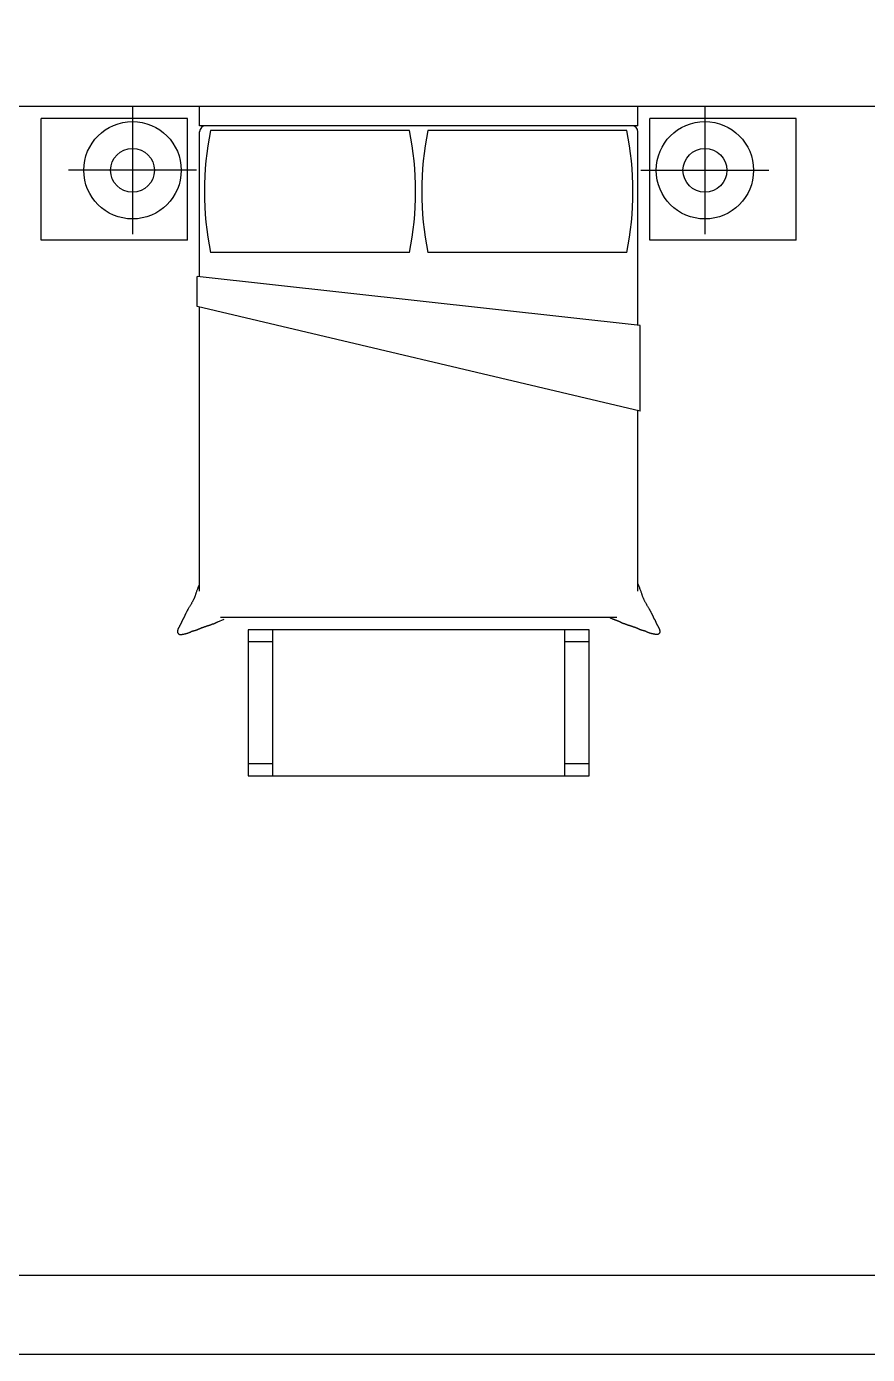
# Model space of a CAD drawing. Header units: inches. Extents: x 15.4 to 57.9, y 9.9 to 34.7.
# Drawn here: x 48.16 to 51.61, y 9.9 to 15.36 of the extents above; entities that cross this region are included whole.
import ezdxf

# ---------------------------------------------------------------- set-up
doc = ezdxf.new("R2010")
doc.units = ezdxf.units.IN
doc.header["$MEASUREMENT"] = 0
for name, color, linetype in [('02', 2, 'Continuous'), ('1', 1, 'Continuous'), ('4', 4, 'Continuous'), ('kadrbm', 4, 'Continuous')]:
    doc.layers.add(name, color=color, linetype=linetype)

# ---------------------------------------------------------------- blocks, each defined once
blk = doc.blocks.new('kadrbm')
at = {"layer": 'kadrbm', "color": 4}
blk.add_lwpolyline([(0, 0), (0, 24.7972), (21, 24.7972), (21, 0), (0, 0)], close=True, dxfattribs=at)
blk.add_lwpolyline([(20.6631, 0.3257), (20.6631, 24.4603), (0.3369, 24.4603), (0.3369, 0.3257), (20.6631, 0.3257)], dxfattribs=at)

msp = doc.modelspace()

# ---------------------------------------------------------------- linework, layer by layer
at = {"layer": '02'}
for p, q in [((50.6698, 14.9478), (50.6698, 15.0278)), ((50.6698, 14.9478), (48.8698, 14.9478)), ((51.3198, 14.9778), (50.7198, 14.9778)), ((51.3198, 14.4778), (51.3198, 14.9778)), ((49.7323, 14.9278), (48.9148, 14.9278)), ((50.6248, 14.9278), (49.8073, 14.9278)), ((49.7323, 14.4278), (48.9148, 14.4278)), ((50.6248, 14.4278), (49.8073, 14.4278)), ((50.6798, 14.1267), (48.8598, 14.3289)), ((50.6798, 13.7754), (48.8598, 14.2051)), ((48.8698, 13.0359), (48.8698, 14.2028)), ((50.6798, 13.7754), (50.6798, 14.1267)), ((50.6698, 13.0359), (50.6698, 13.7778)), ((50.6698, 13.0659), (50.671, 13.063)), ((50.671, 13.063), (50.6723, 13.0599)), ((50.6723, 13.0599), (50.6736, 13.0569)), ((50.6736, 13.0569), (50.6749, 13.0538)), ((50.6749, 13.0538), (50.6761, 13.0507)), ((50.6761, 13.0507), (50.6773, 13.0477)), ((50.6773, 13.0477), (50.6785, 13.0447)), ((50.6785, 13.0447), (50.6797, 13.0417)), ((50.6797, 13.0417), (50.6807, 13.0388)), ((50.6807, 13.0388), (50.6817, 13.036)), ((50.6817, 13.036), (50.6827, 13.0332)), ((50.6827, 13.0332), (50.6836, 13.0306)), ((50.6836, 13.0306), (50.6845, 13.028)), ((50.6845, 13.028), (50.6853, 13.0255)), ((50.6853, 13.0255), (50.6861, 13.0232)), ((50.6861, 13.0232), (50.6868, 13.0209)), ((50.6868, 13.0209), (50.6876, 13.0188)), ((50.6876, 13.0188), (50.6883, 13.0167)), ((50.6883, 13.0167), (50.689, 13.0147)), ((50.689, 13.0147), (50.6897, 13.0128)), ((50.6897, 13.0128), (50.6904, 13.011)), ((50.6904, 13.011), (50.6911, 13.0092)), ((50.6911, 13.0092), (50.6918, 13.0074)), ((50.6918, 13.0074), (50.6925, 13.0057)), ((50.6925, 13.0057), (50.6933, 13.0039)), ((50.6933, 13.0039), (50.6941, 13.0022)), ((50.6941, 13.0022), (50.6949, 13.0004)), ((50.6949, 13.0004), (50.6958, 12.9986)), ((50.6958, 12.9986), (50.6967, 12.9967)), ((50.6967, 12.9967), (50.6977, 12.9949)), ((50.6977, 12.9949), (50.6987, 12.9929)), ((50.6987, 12.9929), (50.6998, 12.9909)), ((50.6998, 12.9909), (50.701, 12.9888)), ((50.701, 12.9888), (50.7022, 12.9867)), ((50.7022, 12.9867), (50.7035, 12.9845)), ((50.7035, 12.9845), (50.7048, 12.9823)), ((50.7048, 12.9823), (50.7061, 12.9801)), ((50.7061, 12.9801), (50.7074, 12.9779)), ((50.7074, 12.9779), (50.7087, 12.9758)), ((50.7087, 12.9758), (50.71, 12.9737)), ((50.71, 12.9737), (50.7112, 12.9716)), ((50.7112, 12.9716), (50.7124, 12.9697)), ((50.7124, 12.9697), (50.7136, 12.9677)), ((50.7136, 12.9677), (50.7147, 12.9659)), ((50.7147, 12.9659), (50.7158, 12.964)), ((50.7158, 12.964), (50.7169, 12.9622)), ((50.7169, 12.9622), (50.7179, 12.9605)), ((50.7179, 12.9605), (50.7188, 12.9587)), ((50.7188, 12.9587), (50.7197, 12.957)), ((50.7197, 12.957), (50.7206, 12.9553)), ((50.7206, 12.9553), (50.7215, 12.9537)), ((50.7215, 12.9537), (50.7223, 12.9521)), ((50.7223, 12.9521), (50.723, 12.9506)), ((50.723, 12.9506), (50.7238, 12.9491)), ((50.7238, 12.9491), (50.7245, 12.9476)), ((50.7245, 12.9476), (50.7252, 12.9463)), ((50.7252, 12.9463), (50.7259, 12.945)), ((50.7259, 12.945), (50.7265, 12.9437)), ((50.7265, 12.9437), (50.7271, 12.9426)), ((50.7271, 12.9426), (50.7277, 12.9414)), ((50.7277, 12.9414), (50.7283, 12.9403)), ((50.7283, 12.9403), (50.7289, 12.9392)), ((50.7289, 12.9392), (50.7294, 12.9381)), ((50.7294, 12.9381), (50.7299, 12.937)), ((50.7299, 12.937), (50.7303, 12.9359)), ((50.7303, 12.9359), (50.7308, 12.9348)), ((50.7308, 12.9348), (50.7313, 12.9336)), ((50.7313, 12.9336), (50.7317, 12.9325)), ((50.7317, 12.9325), (50.7322, 12.9313)), ((50.7322, 12.9313), (50.7328, 12.9301)), ((50.7328, 12.9301), (50.7333, 12.9289)), ((50.7333, 12.9289), (50.7339, 12.9277)), ((50.647, 12.8907), (50.6457, 12.8911)), ((50.6483, 12.8902), (50.647, 12.8907)), ((50.6497, 12.8897), (50.6483, 12.8902)), ((50.6511, 12.8892), (50.6497, 12.8897)), ((50.6526, 12.8887), (50.6511, 12.8892)), ((50.654, 12.8882), (50.6526, 12.8887)), ((50.6555, 12.8877), (50.654, 12.8882)), ((50.6569, 12.8872), (50.6555, 12.8877)), ((50.6584, 12.8866), (50.6569, 12.8872)), ((50.6597, 12.8861), (50.6584, 12.8866)), ((50.6611, 12.8856), (50.6597, 12.8861)), ((50.6624, 12.8851), (50.6611, 12.8856)), ((50.6638, 12.8846), (50.6624, 12.8851)), ((50.6651, 12.884), (50.6638, 12.8846)), ((50.6665, 12.8835), (50.6651, 12.884)), ((50.6678, 12.8829), (50.6665, 12.8835)), ((50.6692, 12.8823), (50.6678, 12.8829)), ((50.6707, 12.8816), (50.6692, 12.8823)), ((50.6721, 12.881), (50.6707, 12.8816)), ((50.6736, 12.8803), (50.6721, 12.881)), ((50.6751, 12.8796), (50.6736, 12.8803)), ((50.6767, 12.879), (50.6751, 12.8796)), ((50.6782, 12.8783), (50.6767, 12.879)), ((50.6797, 12.8777), (50.6782, 12.8783)), ((50.6811, 12.8771), (50.6797, 12.8777)), ((50.6826, 12.8766), (50.6811, 12.8771)), ((50.684, 12.8761), (50.6826, 12.8766)), ((50.6853, 12.8757), (50.684, 12.8761)), ((50.6867, 12.8753), (50.6853, 12.8757)), ((50.688, 12.8749), (50.6867, 12.8753)), ((50.6893, 12.8746), (50.688, 12.8749)), ((50.6906, 12.8742), (50.6893, 12.8746)), ((50.6919, 12.8739), (50.6906, 12.8742)), ((50.7339, 12.9277), (50.7346, 12.9264)), ((50.7346, 12.9264), (50.7353, 12.9252)), ((50.7353, 12.9252), (50.7361, 12.9239)), ((50.7361, 12.9239), (50.7369, 12.9227)), ((50.7369, 12.9227), (50.7376, 12.9214)), ((50.7376, 12.9214), (50.7384, 12.9202)), ((50.7384, 12.9202), (50.7391, 12.9189)), ((50.7391, 12.9189), (50.7398, 12.9177)), ((50.7398, 12.9177), (50.7404, 12.9165)), ((50.7404, 12.9165), (50.7409, 12.9153)), ((50.7409, 12.9153), (50.7414, 12.9142)), ((50.7414, 12.9142), (50.7419, 12.913)), ((50.7419, 12.913), (50.7423, 12.9118)), ((50.7423, 12.9118), (50.7428, 12.9107)), ((50.7428, 12.9107), (50.7433, 12.9095)), ((50.7433, 12.9095), (50.7438, 12.9082)), ((50.7438, 12.9082), (50.7444, 12.907)), ((50.7444, 12.907), (50.745, 12.9057)), ((50.745, 12.9057), (50.7457, 12.9044)), ((50.7457, 12.9044), (50.7463, 12.9031)), ((50.7463, 12.9031), (50.747, 12.9017)), ((50.747, 12.9017), (50.7478, 12.9004)), ((50.7478, 12.9004), (50.7485, 12.899)), ((50.7485, 12.899), (50.7492, 12.8977)), ((50.7492, 12.8977), (50.7499, 12.8963)), ((50.7499, 12.8963), (50.7507, 12.8949)), ((50.7507, 12.8949), (50.7514, 12.8935)), ((50.7514, 12.8935), (50.7521, 12.8922)), ((50.7521, 12.8922), (50.7528, 12.8909)), ((50.7528, 12.8909), (50.7534, 12.8896)), ((50.7534, 12.8896), (50.7541, 12.8884)), ((50.7541, 12.8884), (50.7547, 12.8872)), ((50.7547, 12.8872), (50.7553, 12.8861)), ((50.7553, 12.8861), (50.7559, 12.8851)), ((50.7559, 12.8851), (50.7565, 12.8841)), ((50.7565, 12.8841), (50.757, 12.883)), ((50.757, 12.883), (50.7575, 12.882)), ((50.7575, 12.882), (50.758, 12.881)), ((50.758, 12.881), (50.7584, 12.8799)), ((50.7584, 12.8799), (50.7588, 12.8788)), ((50.7588, 12.8788), (50.7592, 12.8776)), ((50.7592, 12.8776), (50.7595, 12.8763)), ((50.7595, 12.8763), (50.7598, 12.875)), ((50.7598, 12.875), (50.76, 12.8736)), ((50.6932, 12.8736), (50.6919, 12.8739)), ((50.6944, 12.8732), (50.6932, 12.8736)), ((50.6957, 12.8729), (50.6944, 12.8732)), ((50.697, 12.8725), (50.6957, 12.8729)), ((50.6983, 12.8721), (50.697, 12.8725)), ((50.6997, 12.8716), (50.6983, 12.8721)), ((50.7012, 12.871), (50.6997, 12.8716)), ((50.7027, 12.8704), (50.7012, 12.871)), ((50.7042, 12.8697), (50.7027, 12.8704)), ((50.7059, 12.869), (50.7042, 12.8697)), ((50.7076, 12.8682), (50.7059, 12.869)), ((50.7093, 12.8674), (50.7076, 12.8682)), ((50.711, 12.8666), (50.7093, 12.8674)), ((50.7128, 12.8658), (50.711, 12.8666)), ((50.7145, 12.8651), (50.7128, 12.8658)), ((50.7163, 12.8644), (50.7145, 12.8651)), ((50.7179, 12.8638), (50.7163, 12.8644)), ((50.7196, 12.8632), (50.7179, 12.8638)), ((50.7212, 12.8628), (50.7196, 12.8632)), ((50.7228, 12.8623), (50.7212, 12.8628)), ((50.7244, 12.8619), (50.7228, 12.8623)), ((50.726, 12.8616), (50.7244, 12.8619)), ((50.7275, 12.8613), (50.726, 12.8616)), ((50.7291, 12.8609), (50.7275, 12.8613)), ((50.7307, 12.8606), (50.7291, 12.8609)), ((50.7322, 12.8603), (50.7307, 12.8606)), ((50.7337, 12.86), (50.7322, 12.8603)), ((50.7353, 12.8597), (50.7337, 12.86)), ((50.7367, 12.8594), (50.7353, 12.8597)), ((50.7382, 12.8591), (50.7367, 12.8594)), ((50.7396, 12.8588), (50.7382, 12.8591)), ((50.741, 12.8586), (50.7396, 12.8588)), ((50.7424, 12.8584), (50.741, 12.8586)), ((50.7436, 12.8582), (50.7424, 12.8584)), ((50.7449, 12.858), (50.7436, 12.8582)), ((50.7461, 12.8579), (50.7449, 12.858)), ((50.7472, 12.8579), (50.7461, 12.8579)), ((50.7483, 12.8579), (50.7472, 12.8579)), ((50.7493, 12.8579), (50.7483, 12.8579)), ((50.7503, 12.858), (50.7493, 12.8579)), ((50.7512, 12.8581), (50.7503, 12.858)), ((50.752, 12.8584), (50.7512, 12.8581)), ((50.7529, 12.8587), (50.752, 12.8584)), ((50.7536, 12.859), (50.7529, 12.8587)), ((50.7544, 12.8594), (50.7536, 12.859)), ((50.7551, 12.8599), (50.7544, 12.8594)), ((50.7557, 12.8605), (50.7551, 12.8599)), ((50.7564, 12.8611), (50.7557, 12.8605)), ((50.757, 12.8618), (50.7564, 12.8611)), ((50.7577, 12.8625), (50.757, 12.8618)), ((50.7582, 12.8633), (50.7577, 12.8625)), ((50.7588, 12.8642), (50.7582, 12.8633)), ((50.7592, 12.8652), (50.7588, 12.8642)), ((50.7596, 12.8662), (50.7592, 12.8652)), ((50.7599, 12.8673), (50.7596, 12.8662)), ((50.7601, 12.8684), (50.7599, 12.8673)), ((50.76, 12.8736), (50.7602, 12.8723)), ((50.7602, 12.8697), (50.7601, 12.8684)), ((50.7602, 12.8723), (50.7602, 12.871)), ((50.7602, 12.871), (50.7602, 12.8697))]:
    msp.add_line(p, q, dxfattribs=at)
for centre, radius, start, end in [((50.6448, 14.9228), 0.025, 0, 90), ((48.4948, 14.6778), 1.2625, 348.5788, 11.4212), ((51.0448, 14.6778), 1.2625, 168.5788, 191.4212)]:
    msp.add_arc(centre, radius, start, end, dxfattribs=at)
at = {"layer": '1'}
for p, q in [((48.5944, 15.0276), (48.5944, 14.5026)), ((48.8698, 14.9478), (48.8698, 15.0278)), ((50.9452, 15.0276), (50.9452, 14.5026)), ((48.2198, 14.4778), (48.2198, 14.9778)), ((48.8198, 14.9778), (48.2198, 14.9778)), ((48.8198, 14.4778), (48.8198, 14.9778)), ((50.7198, 14.4778), (50.7198, 14.9778)), ((48.8698, 14.3278), (48.8698, 14.9228)), ((50.6698, 14.1278), (50.6698, 14.9228)), ((48.8569, 14.7651), (48.3319, 14.7651)), ((50.6827, 14.7651), (51.2077, 14.7651)), ((48.8198, 14.4778), (48.2198, 14.4778)), ((51.3198, 14.4778), (50.7198, 14.4778)), ((48.8598, 14.2051), (48.8598, 14.3289)), ((48.8588, 13.0388), (48.8578, 13.036)), ((48.8599, 13.0417), (48.8588, 13.0388)), ((48.861, 13.0447), (48.8599, 13.0417)), ((48.8622, 13.0477), (48.861, 13.0447)), ((48.8634, 13.0507), (48.8622, 13.0477)), ((48.8647, 13.0538), (48.8634, 13.0507)), ((48.8659, 13.0569), (48.8647, 13.0538)), ((48.8672, 13.0599), (48.8659, 13.0569)), ((48.8361, 12.9845), (48.8348, 12.9823)), ((48.8373, 12.9867), (48.8361, 12.9845)), ((48.8386, 12.9888), (48.8373, 12.9867)), ((48.8397, 12.9909), (48.8386, 12.9888)), ((48.8408, 12.9929), (48.8397, 12.9909)), ((48.8419, 12.9949), (48.8408, 12.9929)), ((48.8428, 12.9967), (48.8419, 12.9949)), ((48.8438, 12.9986), (48.8428, 12.9967)), ((48.8446, 13.0004), (48.8438, 12.9986)), ((48.8454, 13.0022), (48.8446, 13.0004)), ((48.8462, 13.0039), (48.8454, 13.0022)), ((48.847, 13.0057), (48.8462, 13.0039)), ((48.8477, 13.0074), (48.847, 13.0057)), ((48.8484, 13.0092), (48.8477, 13.0074)), ((48.8491, 13.011), (48.8484, 13.0092)), ((48.8498, 13.0128), (48.8491, 13.011)), ((48.8505, 13.0147), (48.8498, 13.0128)), ((48.8512, 13.0167), (48.8505, 13.0147)), ((48.852, 13.0188), (48.8512, 13.0167)), ((48.8527, 13.0209), (48.852, 13.0188)), ((48.8535, 13.0232), (48.8527, 13.0209)), ((48.8542, 13.0255), (48.8535, 13.0232)), ((48.8551, 13.028), (48.8542, 13.0255)), ((48.8559, 13.0306), (48.8551, 13.028)), ((48.8568, 13.0332), (48.8559, 13.0306)), ((48.8578, 13.036), (48.8568, 13.0332)), ((48.8062, 12.9289), (48.8056, 12.9277)), ((48.8068, 12.9301), (48.8062, 12.9289)), ((48.8073, 12.9313), (48.8068, 12.9301)), ((48.8078, 12.9325), (48.8073, 12.9313)), ((48.8083, 12.9336), (48.8078, 12.9325)), ((48.8087, 12.9348), (48.8083, 12.9336)), ((48.8092, 12.9359), (48.8087, 12.9348)), ((48.8097, 12.937), (48.8092, 12.9359)), ((48.8102, 12.9381), (48.8097, 12.937)), ((48.8107, 12.9392), (48.8102, 12.9381)), ((48.8112, 12.9403), (48.8107, 12.9392)), ((48.8118, 12.9414), (48.8112, 12.9403)), ((48.8124, 12.9426), (48.8118, 12.9414)), ((48.813, 12.9437), (48.8124, 12.9426)), ((48.8137, 12.945), (48.813, 12.9437)), ((48.8143, 12.9463), (48.8137, 12.945)), ((48.815, 12.9476), (48.8143, 12.9463)), ((48.8157, 12.9491), (48.815, 12.9476)), ((48.8165, 12.9506), (48.8157, 12.9491)), ((48.8173, 12.9521), (48.8165, 12.9506)), ((48.8181, 12.9537), (48.8173, 12.9521)), ((48.8189, 12.9553), (48.8181, 12.9537)), ((48.8198, 12.957), (48.8189, 12.9553)), ((48.8207, 12.9587), (48.8198, 12.957)), ((48.8217, 12.9605), (48.8207, 12.9587)), ((48.8227, 12.9622), (48.8217, 12.9605)), ((48.8237, 12.964), (48.8227, 12.9622)), ((48.8248, 12.9659), (48.8237, 12.964)), ((48.8259, 12.9677), (48.8248, 12.9659)), ((48.8271, 12.9697), (48.8259, 12.9677)), ((48.8283, 12.9716), (48.8271, 12.9697)), ((48.8295, 12.9737), (48.8283, 12.9716)), ((48.8308, 12.9758), (48.8295, 12.9737)), ((48.8321, 12.9779), (48.8308, 12.9758)), ((48.8334, 12.9801), (48.8321, 12.9779)), ((48.8348, 12.9823), (48.8334, 12.9801)), ((48.7797, 12.875), (48.7795, 12.8736)), ((48.78, 12.8763), (48.7797, 12.875)), ((48.7803, 12.8776), (48.78, 12.8763)), ((48.7807, 12.8788), (48.7803, 12.8776)), ((48.7811, 12.8799), (48.7807, 12.8788)), ((48.7816, 12.881), (48.7811, 12.8799)), ((48.782, 12.882), (48.7816, 12.881)), ((48.7825, 12.883), (48.782, 12.882)), ((48.7831, 12.8841), (48.7825, 12.883)), ((48.7836, 12.8851), (48.7831, 12.8841)), ((48.7842, 12.8861), (48.7836, 12.8851)), ((48.7848, 12.8872), (48.7842, 12.8861)), ((48.7854, 12.8884), (48.7848, 12.8872)), ((48.7861, 12.8896), (48.7854, 12.8884)), ((48.7868, 12.8909), (48.7861, 12.8896)), ((48.7874, 12.8922), (48.7868, 12.8909)), ((48.7881, 12.8935), (48.7874, 12.8922)), ((48.7889, 12.8949), (48.7881, 12.8935)), ((48.7896, 12.8963), (48.7889, 12.8949)), ((48.7903, 12.8977), (48.7896, 12.8963)), ((48.791, 12.899), (48.7903, 12.8977)), ((48.7918, 12.9004), (48.791, 12.899)), ((48.7925, 12.9017), (48.7918, 12.9004)), ((48.7932, 12.9031), (48.7925, 12.9017)), ((48.7939, 12.9044), (48.7932, 12.9031)), ((48.7945, 12.9057), (48.7939, 12.9044)), ((48.7951, 12.907), (48.7945, 12.9057)), ((48.7957, 12.9082), (48.7951, 12.907)), ((48.7962, 12.9095), (48.7957, 12.9082)), ((48.7967, 12.9107), (48.7962, 12.9095)), ((48.7972, 12.9118), (48.7967, 12.9107)), ((48.7977, 12.913), (48.7972, 12.9118)), ((48.7981, 12.9142), (48.7977, 12.913)), ((48.7986, 12.9153), (48.7981, 12.9142)), ((48.7992, 12.9165), (48.7986, 12.9153)), ((48.7998, 12.9177), (48.7992, 12.9165)), ((48.8004, 12.9189), (48.7998, 12.9177)), ((48.8011, 12.9202), (48.8004, 12.9189)), ((48.8019, 12.9214), (48.8011, 12.9202)), ((48.8027, 12.9227), (48.8019, 12.9214)), ((48.8034, 12.9239), (48.8027, 12.9227)), ((48.8042, 12.9252), (48.8034, 12.9239)), ((48.8049, 12.9264), (48.8042, 12.9252)), ((48.8056, 12.9277), (48.8049, 12.9264)), ((48.8476, 12.8739), (48.8489, 12.8742)), ((48.8489, 12.8742), (48.8502, 12.8746)), ((48.8502, 12.8746), (48.8515, 12.8749)), ((48.8515, 12.8749), (48.8528, 12.8753)), ((48.8528, 12.8753), (48.8542, 12.8757)), ((48.8542, 12.8757), (48.8556, 12.8761)), ((48.8556, 12.8761), (48.857, 12.8766)), ((48.857, 12.8766), (48.8584, 12.8771)), ((48.8584, 12.8771), (48.8599, 12.8777)), ((48.8599, 12.8777), (48.8614, 12.8783)), ((48.8614, 12.8783), (48.8629, 12.879)), ((48.8629, 12.879), (48.8644, 12.8796)), ((48.8644, 12.8796), (48.8659, 12.8803)), ((48.8659, 12.8803), (48.8674, 12.881)), ((48.8674, 12.881), (48.8689, 12.8816)), ((48.8689, 12.8816), (48.8703, 12.8823)), ((48.8703, 12.8823), (48.8717, 12.8829)), ((48.8717, 12.8829), (48.8731, 12.8835)), ((48.8731, 12.8835), (48.8744, 12.884)), ((48.8744, 12.884), (48.8758, 12.8846)), ((48.8758, 12.8846), (48.8771, 12.8851)), ((48.8771, 12.8851), (48.8784, 12.8856)), ((48.8784, 12.8856), (48.8798, 12.8861)), ((48.8798, 12.8861), (48.8812, 12.8866)), ((48.8812, 12.8866), (48.8826, 12.8872)), ((48.8826, 12.8872), (48.884, 12.8877)), ((48.884, 12.8877), (48.8855, 12.8882)), ((48.8855, 12.8882), (48.887, 12.8887)), ((48.887, 12.8887), (48.8884, 12.8892)), ((48.8884, 12.8892), (48.8898, 12.8897)), ((48.8898, 12.8897), (48.8912, 12.8902)), ((48.8912, 12.8902), (48.8926, 12.8907)), ((48.8926, 12.8907), (48.8939, 12.8911)), ((48.8939, 12.8911), (48.8951, 12.8915)), ((48.8951, 12.8915), (48.8963, 12.892)), ((48.8963, 12.892), (48.8975, 12.8924)), ((48.8975, 12.8924), (48.8986, 12.8928)), ((48.8986, 12.8928), (48.8997, 12.8931)), ((48.8997, 12.8931), (48.9007, 12.8935)), ((48.9007, 12.8935), (48.9018, 12.8938)), ((48.9018, 12.8938), (48.9028, 12.8941)), ((48.9028, 12.8941), (48.9038, 12.8944)), ((48.9038, 12.8944), (48.9048, 12.8947)), ((48.9048, 12.8947), (48.9058, 12.8949)), ((48.9058, 12.8949), (48.9068, 12.8952)), ((48.9068, 12.8952), (48.9078, 12.8954)), ((48.9078, 12.8954), (48.9087, 12.8957)), ((48.9087, 12.8957), (48.9097, 12.896)), ((48.9097, 12.896), (48.9106, 12.8963)), ((48.9106, 12.8963), (48.9115, 12.8966)), ((48.9115, 12.8966), (48.9124, 12.8969)), ((48.9124, 12.8969), (48.9132, 12.8972)), ((48.9132, 12.8972), (48.9141, 12.8975)), ((48.9141, 12.8975), (48.915, 12.8979)), ((48.915, 12.8979), (48.9158, 12.8982)), ((48.9158, 12.8982), (48.9166, 12.8985)), ((48.9166, 12.8985), (48.9174, 12.8989)), ((48.9174, 12.8989), (48.9183, 12.8992)), ((48.9183, 12.8992), (48.9191, 12.8996)), ((48.9191, 12.8996), (48.9199, 12.8999)), ((48.9199, 12.8999), (48.9206, 12.9002)), ((48.9206, 12.9002), (48.9214, 12.9005)), ((48.9214, 12.9005), (48.9222, 12.9008)), ((48.9222, 12.9008), (48.9229, 12.9011)), ((48.9229, 12.9011), (48.9237, 12.9013)), ((48.9237, 12.9013), (48.9244, 12.9015)), ((48.9244, 12.9015), (48.9251, 12.9016)), ((48.9251, 12.9016), (48.9258, 12.9018)), ((48.9258, 12.9018), (48.9266, 12.902)), ((48.9266, 12.902), (48.9273, 12.9022)), ((48.9273, 12.9022), (48.9281, 12.9024)), ((48.9281, 12.9024), (48.9289, 12.9027)), ((48.9289, 12.9027), (48.9297, 12.903)), ((48.9297, 12.903), (48.9306, 12.9033)), ((48.9306, 12.9033), (48.9314, 12.9037)), ((48.9314, 12.9037), (48.9323, 12.9041)), ((48.9323, 12.9041), (48.9332, 12.9045)), ((48.9332, 12.9045), (48.9341, 12.905)), ((48.9341, 12.905), (48.935, 12.9055)), ((48.935, 12.9055), (48.936, 12.9059)), ((48.936, 12.9059), (48.9369, 12.9064)), ((48.9369, 12.9064), (48.9378, 12.9069)), ((48.9378, 12.9069), (48.9387, 12.9074)), ((48.9387, 12.9074), (48.9396, 12.9079)), ((48.9396, 12.9079), (48.9406, 12.9084)), ((48.9406, 12.9084), (48.9415, 12.9089)), ((48.9415, 12.9089), (48.9425, 12.9094)), ((48.9425, 12.9094), (48.9436, 12.9099)), ((48.9436, 12.9099), (48.9446, 12.9104)), ((48.9446, 12.9104), (48.9713, 12.9203)), ((50.5833, 12.9278), (48.9562, 12.9278)), ((50.4698, 12.8778), (49.0698, 12.8778)), ((49.0698, 12.8778), (49.0698, 12.2778)), ((49.1698, 12.8778), (49.1698, 12.2778)), ((50.3698, 12.2778), (50.3698, 12.8778)), ((50.4698, 12.2778), (50.4698, 12.8778)), ((50.5542, 12.9274), (50.5533, 12.9278)), ((50.556, 12.9265), (50.5542, 12.9274)), ((50.5578, 12.9256), (50.556, 12.9265)), ((50.5595, 12.9248), (50.5578, 12.9256)), ((50.561, 12.924), (50.5595, 12.9248)), ((50.5624, 12.9233), (50.561, 12.924)), ((50.5637, 12.9227), (50.5624, 12.9233)), ((50.5648, 12.9221), (50.5637, 12.9227)), ((50.5659, 12.9216), (50.5648, 12.9221)), ((50.5669, 12.9211), (50.5659, 12.9216)), ((50.5679, 12.9206), (50.5669, 12.9211)), ((50.5689, 12.9202), (50.5679, 12.9206)), ((50.57, 12.9198), (50.5689, 12.9202)), ((50.571, 12.9194), (50.57, 12.9198)), ((50.5721, 12.919), (50.571, 12.9194)), ((50.5733, 12.9187), (50.5721, 12.919)), ((50.5744, 12.9183), (50.5733, 12.9187)), ((50.5755, 12.9179), (50.5744, 12.9183)), ((50.5767, 12.9175), (50.5755, 12.9179)), ((50.5778, 12.9172), (50.5767, 12.9175)), ((50.5789, 12.9168), (50.5778, 12.9172)), ((50.58, 12.9164), (50.5789, 12.9168)), ((50.5812, 12.9159), (50.58, 12.9164)), ((50.5823, 12.9155), (50.5812, 12.9159)), ((50.5834, 12.9151), (50.5823, 12.9155)), ((50.5845, 12.9147), (50.5834, 12.9151)), ((50.5857, 12.9142), (50.5845, 12.9147)), ((50.5868, 12.9137), (50.5857, 12.9142)), ((50.588, 12.9133), (50.5868, 12.9137)), ((50.5891, 12.9128), (50.588, 12.9133)), ((50.5903, 12.9123), (50.5891, 12.9128)), ((50.5915, 12.9118), (50.5903, 12.9123)), ((50.5926, 12.9113), (50.5915, 12.9118)), ((50.5938, 12.9109), (50.5926, 12.9113)), ((50.5949, 12.9104), (50.5938, 12.9109)), ((50.596, 12.9099), (50.5949, 12.9104)), ((50.597, 12.9094), (50.596, 12.9099)), ((50.598, 12.9089), (50.597, 12.9094)), ((50.599, 12.9084), (50.598, 12.9089)), ((50.5999, 12.9079), (50.599, 12.9084)), ((50.6009, 12.9074), (50.5999, 12.9079)), ((50.6018, 12.9069), (50.6009, 12.9074)), ((50.6027, 12.9064), (50.6018, 12.9069)), ((50.6036, 12.9059), (50.6027, 12.9064)), ((50.6045, 12.9055), (50.6036, 12.9059)), ((50.6054, 12.905), (50.6045, 12.9055)), ((50.6063, 12.9045), (50.6054, 12.905)), ((50.6072, 12.9041), (50.6063, 12.9045)), ((50.6081, 12.9037), (50.6072, 12.9041)), ((50.609, 12.9033), (50.6081, 12.9037)), ((50.6098, 12.903), (50.609, 12.9033)), ((50.6106, 12.9027), (50.6098, 12.903)), ((50.6114, 12.9024), (50.6106, 12.9027)), ((50.6122, 12.9022), (50.6114, 12.9024)), ((50.6129, 12.902), (50.6122, 12.9022)), ((50.6137, 12.9018), (50.6129, 12.902)), ((50.6144, 12.9016), (50.6137, 12.9018)), ((50.6151, 12.9015), (50.6144, 12.9016)), ((50.6159, 12.9013), (50.6151, 12.9015)), ((50.6166, 12.9011), (50.6159, 12.9013)), ((50.6174, 12.9008), (50.6166, 12.9011)), ((50.6181, 12.9005), (50.6174, 12.9008)), ((50.6189, 12.9002), (50.6181, 12.9005)), ((50.6197, 12.8999), (50.6189, 12.9002)), ((50.6205, 12.8996), (50.6197, 12.8999)), ((50.6213, 12.8992), (50.6205, 12.8996)), ((50.6221, 12.8989), (50.6213, 12.8992)), ((50.6229, 12.8985), (50.6221, 12.8989)), ((50.6237, 12.8982), (50.6229, 12.8985)), ((50.6246, 12.8979), (50.6237, 12.8982)), ((50.6254, 12.8975), (50.6246, 12.8979)), ((50.6263, 12.8972), (50.6254, 12.8975)), ((50.6272, 12.8969), (50.6263, 12.8972)), ((50.6281, 12.8966), (50.6272, 12.8969)), ((50.629, 12.8963), (50.6281, 12.8966)), ((50.6299, 12.896), (50.629, 12.8963)), ((50.6308, 12.8957), (50.6299, 12.896)), ((50.6318, 12.8954), (50.6308, 12.8957)), ((50.6327, 12.8952), (50.6318, 12.8954)), ((50.6337, 12.8949), (50.6327, 12.8952)), ((50.6347, 12.8947), (50.6337, 12.8949)), ((50.6357, 12.8944), (50.6347, 12.8947)), ((50.6367, 12.8941), (50.6357, 12.8944)), ((50.6378, 12.8938), (50.6367, 12.8941)), ((50.6388, 12.8935), (50.6378, 12.8938)), ((50.6399, 12.8931), (50.6388, 12.8935)), ((50.641, 12.8928), (50.6399, 12.8931)), ((50.6421, 12.8924), (50.641, 12.8928)), ((50.6432, 12.892), (50.6421, 12.8924)), ((50.6444, 12.8915), (50.6432, 12.892)), ((50.6457, 12.8911), (50.6444, 12.8915)), ((48.7794, 12.8723), (48.7793, 12.871)), ((48.7793, 12.871), (48.7793, 12.8697)), ((48.7793, 12.8697), (48.7794, 12.8684)), ((48.7795, 12.8736), (48.7794, 12.8723)), ((48.7794, 12.8684), (48.7796, 12.8673)), ((48.7796, 12.8673), (48.7799, 12.8662)), ((48.7799, 12.8662), (48.7803, 12.8652)), ((48.7803, 12.8652), (48.7808, 12.8642)), ((48.7808, 12.8642), (48.7813, 12.8633)), ((48.7813, 12.8633), (48.7819, 12.8625)), ((48.7819, 12.8625), (48.7825, 12.8618)), ((48.7825, 12.8618), (48.7831, 12.8611)), ((48.7831, 12.8611), (48.7838, 12.8605)), ((48.7838, 12.8605), (48.7845, 12.8599)), ((48.7845, 12.8599), (48.7852, 12.8594)), ((48.7852, 12.8594), (48.7859, 12.859)), ((48.7859, 12.859), (48.7867, 12.8587)), ((48.7867, 12.8587), (48.7875, 12.8584)), ((48.7875, 12.8584), (48.7884, 12.8581)), ((48.7884, 12.8581), (48.7893, 12.858)), ((48.7893, 12.858), (48.7902, 12.8579)), ((48.7902, 12.8579), (48.7913, 12.8579)), ((48.7913, 12.8579), (48.7923, 12.8579)), ((48.7923, 12.8579), (48.7935, 12.8579)), ((48.7935, 12.8579), (48.7947, 12.858)), ((48.7947, 12.858), (48.7959, 12.8582)), ((48.7959, 12.8582), (48.7972, 12.8584)), ((48.7972, 12.8584), (48.7985, 12.8586)), ((48.7985, 12.8586), (48.7999, 12.8588)), ((48.7999, 12.8588), (48.8013, 12.8591)), ((48.8013, 12.8591), (48.8028, 12.8594)), ((48.8028, 12.8594), (48.8043, 12.8597)), ((48.8043, 12.8597), (48.8058, 12.86)), ((48.8058, 12.86), (48.8073, 12.8603)), ((48.8073, 12.8603), (48.8089, 12.8606)), ((48.8089, 12.8606), (48.8104, 12.8609)), ((48.8104, 12.8609), (48.812, 12.8613)), ((48.812, 12.8613), (48.8136, 12.8616)), ((48.8136, 12.8616), (48.8151, 12.8619)), ((48.8151, 12.8619), (48.8167, 12.8623)), ((48.8167, 12.8623), (48.8183, 12.8628)), ((48.8183, 12.8628), (48.8199, 12.8632)), ((48.8199, 12.8632), (48.8216, 12.8638)), ((48.8216, 12.8638), (48.8233, 12.8644)), ((48.8233, 12.8644), (48.825, 12.8651)), ((48.825, 12.8651), (48.8267, 12.8658)), ((48.8267, 12.8658), (48.8285, 12.8666)), ((48.8285, 12.8666), (48.8302, 12.8674)), ((48.8302, 12.8674), (48.832, 12.8682)), ((48.832, 12.8682), (48.8337, 12.869)), ((48.8337, 12.869), (48.8353, 12.8697)), ((48.8353, 12.8697), (48.8369, 12.8704)), ((48.8369, 12.8704), (48.8384, 12.871)), ((48.8384, 12.871), (48.8398, 12.8716)), ((48.8398, 12.8716), (48.8412, 12.8721)), ((48.8412, 12.8721), (48.8425, 12.8725)), ((48.8425, 12.8725), (48.8438, 12.8729)), ((48.8438, 12.8729), (48.8451, 12.8732)), ((48.8451, 12.8732), (48.8464, 12.8736)), ((48.8464, 12.8736), (48.8476, 12.8739)), ((49.1698, 12.8278), (49.0698, 12.8278)), ((50.4698, 12.8278), (50.3698, 12.8278)), ((49.0698, 12.3278), (49.1698, 12.3278)), ((49.0698, 12.2778), (50.4698, 12.2778)), ((50.3698, 12.3278), (50.4698, 12.3278))]:
    msp.add_line(p, q, dxfattribs=at)
for centre, radius in [((48.5944, 14.7651), 0.2), ((50.9452, 14.7651), 0.2), ((48.5944, 14.7651), 0.09), ((50.9452, 14.7651), 0.09)]:
    msp.add_circle(centre, radius, dxfattribs=at)
for centre, radius, start, end in [((48.8948, 14.9228), 0.025, 90, 180), ((50.1523, 14.6778), 1.2625, 168.5788, 191.4212), ((49.3873, 14.6778), 1.2625, 348.5788, 11.4212)]:
    msp.add_arc(centre, radius, start, end, dxfattribs=at)
at = {"layer": '4'}
msp.add_line((37.2544, 15.0278), (57.5806, 15.0278), dxfattribs=at)

# ---------------------------------------------------------------- block references
at = {"layer": 'kadrbm'}
msp.add_blockref('kadrbm', (36.9175, 9.9004), dxfattribs=at)

doc.saveas('drawing.dxf')
